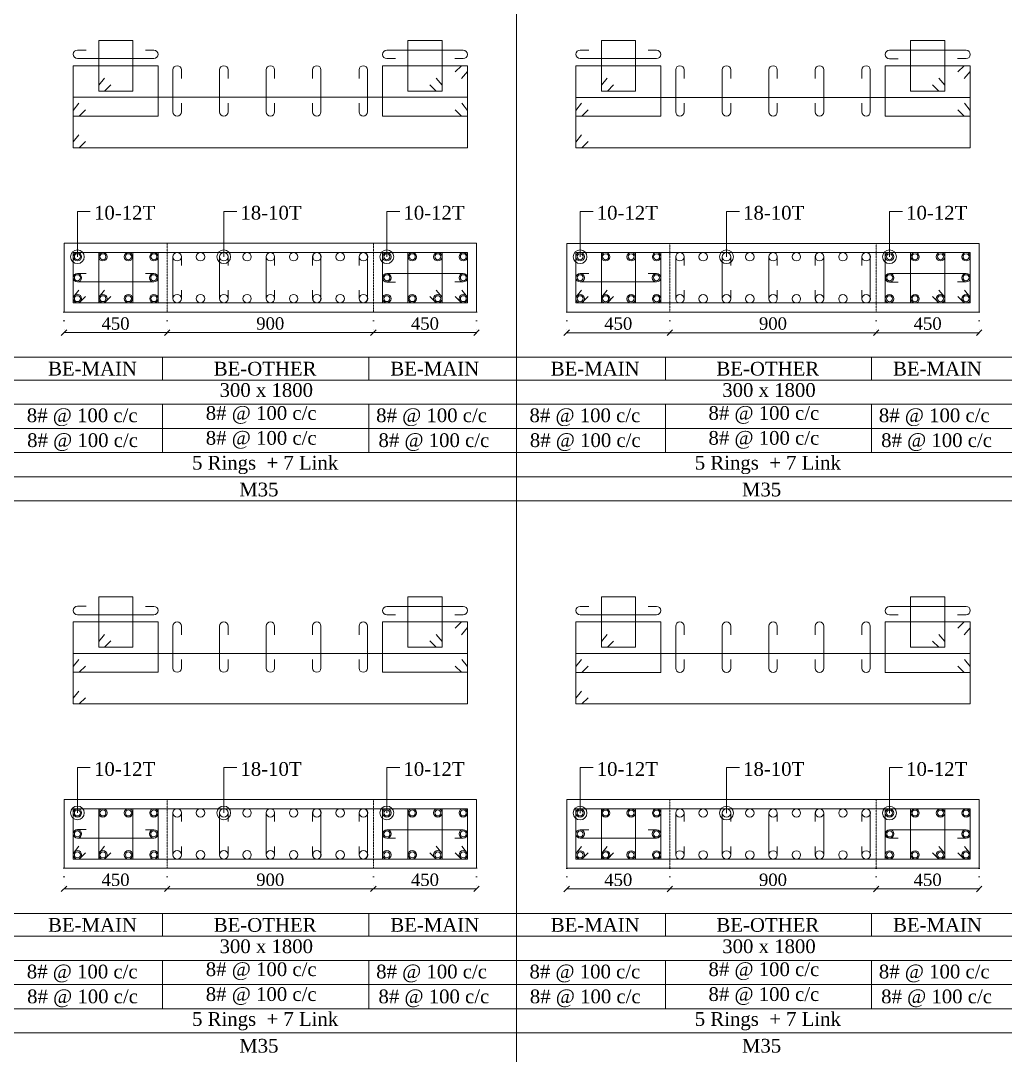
# Model space of a CAD drawing. Header units: millimetres. Extents: x 303 to 27724, y 300 to 68956.
# Drawn here: x 14593 to 18889, y 51968 to 56484 of the extents above; entities that cross this region are included whole.
import ezdxf

# ---------------------------------------------------------------- set-up
doc = ezdxf.new("R2010")
doc.units = ezdxf.units.MM
doc.linetypes.add('( Hidden )', pattern=[0.375, 0.25, -0.125])
doc.linetypes.add('DOT2', pattern=[0.125, 0, -0.125])
doc.layers.get('Defpoints').update_dxf_attribs({"lineweight": 0})
for name, color, linetype, lineweight in [('S-COL. STEEL DIA', 1, 'Continuous', 9), ('S-DIM FOOTING', 7, 'Continuous', 0), ('S-SECTION', 5, 'Continuous', 0), ('S-SECTION MARK', 7, 'Continuous', 0), ('S-SHEET', 7, 'Continuous', 0), ('S-STEEL', 1, 'Continuous', 9), ('S-STEEL-1', 1, 'Continuous', 0), ('S-STEEL-1 C.S.', 106, 'Continuous', 0), ('S-TEXT', 7, 'Continuous', 0)]:
    doc.layers.add(name, color=color, linetype=linetype, lineweight=lineweight)
doc.styles.add('AR', font='ARIALUNI.TTF', dxfattribs={"width": 0.8})
doc.styles.add('S-ROMANS', font='times.ttf')
doc.styles.add('TEXT', font='times.ttf')
doc.dimstyles.new('100', dxfattribs={"dimtxt": 180, "dimasz": 80, "dimexe": 0.18, "dimexo": 0.0625, "dimgap": 1, "dimtad": 1, "dimdec": 0, "dimzin": 0, "dimdsep": 46, "dimtxsty": 'AR', "dimblk": 'DOT', "dimcen": 0.09, "dimse1": 1, "dimse2": 1, "dimclrd": 50, "dimclrt": 256, "dimadec": 0, "dimazin": 0, "dimtfac": 1, "dimtdec": 0, "dimtix": 1, "dimtofl": 0, "dimtmove": 2, "dimatfit": 0, "dimfxl": 1, "dimtolj": 1, "dimtzin": 0, "dimlwd": -1, "dimarcsym": 0})
doc.dimstyles.new('SETU', dxfattribs={"dimtxt": 230, "dimasz": 0.2, "dimexe": 0.1, "dimexo": 0.1, "dimgap": 0.05, "dimtad": 1, "dimdec": 0, "dimzin": 0, "dimdsep": 46, "dimtxsty": 'TEXT', "dimblk": 'OBLIQUE', "dimcen": 0.09, "dimdle": 0.1, "dimclrd": 4, "dimclre": 256, "dimclrt": 256, "dimadec": 1, "dimazin": 0, "dimtfac": 1, "dimtdec": 0, "dimtix": 1, "dimtofl": 0, "dimtmove": 2, "dimatfit": 0, "dimfxl": 1, "dimtolj": 1, "dimtzin": 0, "dimlwd": -1, "dimlwe": -1, "dimarcsym": 1})

# ---------------------------------------------------------------- blocks, each defined once
blk = doc.blocks.new('*U6')
at = {"layer": 'S-COL. STEEL DIA', "lineweight": 5}
for radius in [18.5, 13, 13]:
    blk.add_circle((0, 0), radius, dxfattribs=at)
blk = doc.blocks.new('_Oblique')
at = {"color": 0, "linetype": 'ByBlock', "lineweight": -2}
blk.add_line((-0.5, -0.5), (0.5, 0.5), dxfattribs=at)
blk = doc.blocks.new('*D2151')
at = {"layer": 'Defpoints', "color": 0}
for p in [(14781.6, 52784), (15231.6, 52784), (15231.6, 52694.1)]:
    blk.add_point(p, dxfattribs=at)
at = {"layer": 'S-DIM FOOTING', "linetype": 'DOT2', "ltscale": 300}
for p, q in [((14781.6, 52783.8), (14781.6, 52694)), ((15231.6, 52783.8), (15231.6, 52694))]:
    blk.add_line(p, q, dxfattribs=at)
at = {"layer": 'S-DIM FOOTING', "ltscale": 300}
blk.add_line((14781.5, 52694.1), (15231.8, 52694.1), dxfattribs=at)
at = {"layer": 'S-DIM FOOTING', "linetype": 'ByBlock', "xscale": 24, "yscale": 24, "zscale": 24, "rotation": 180}
blk.add_blockref('_Oblique', (14781.6, 52694.1), dxfattribs=at)
at = {"layer": 'S-DIM FOOTING', "linetype": 'ByBlock', "xscale": 24, "yscale": 24, "zscale": 24}
blk.add_blockref('_Oblique', (15231.6, 52694.1), dxfattribs=at)
at = {"layer": 'S-DIM FOOTING', "insert": (15006.6, 52733.6), "char_height": 54, "attachment_point": 5, "style": 'TEXT'}
blk.add_mtext('\\A1;450', dxfattribs=at)
blk = doc.blocks.new('*D2152')
at = {"layer": 'Defpoints', "color": 0}
for p in [(15231.6, 52784), (16131.6, 52784), (16131.6, 52694.1)]:
    blk.add_point(p, dxfattribs=at)
at = {"layer": 'S-DIM FOOTING', "linetype": 'DOT2', "ltscale": 300}
for p, q in [((15231.6, 52783.8), (15231.6, 52694)), ((16131.6, 52783.8), (16131.6, 52694))]:
    blk.add_line(p, q, dxfattribs=at)
at = {"layer": 'S-DIM FOOTING', "ltscale": 300}
blk.add_line((15231.5, 52694.1), (16131.8, 52694.1), dxfattribs=at)
at = {"layer": 'S-DIM FOOTING', "linetype": 'ByBlock', "xscale": 24, "yscale": 24, "zscale": 24, "rotation": 180}
blk.add_blockref('_Oblique', (15231.6, 52694.1), dxfattribs=at)
at = {"layer": 'S-DIM FOOTING', "linetype": 'ByBlock', "xscale": 24, "yscale": 24, "zscale": 24}
blk.add_blockref('_Oblique', (16131.6, 52694.1), dxfattribs=at)
at = {"layer": 'S-DIM FOOTING', "insert": (15681.6, 52733.6), "char_height": 54, "attachment_point": 5, "style": 'TEXT'}
blk.add_mtext('\\A1;900', dxfattribs=at)
blk = doc.blocks.new('*D2153')
at = {"layer": 'Defpoints', "color": 0}
for p in [(16131.6, 52784), (16581.6, 52784), (16581.6, 52694.1)]:
    blk.add_point(p, dxfattribs=at)
at = {"layer": 'S-DIM FOOTING', "linetype": 'DOT2', "ltscale": 300}
for p, q in [((16131.6, 52783.8), (16131.6, 52694)), ((16581.6, 52783.8), (16581.6, 52694))]:
    blk.add_line(p, q, dxfattribs=at)
at = {"layer": 'S-DIM FOOTING', "ltscale": 300}
blk.add_line((16131.5, 52694.1), (16581.8, 52694.1), dxfattribs=at)
at = {"layer": 'S-DIM FOOTING', "linetype": 'ByBlock', "xscale": 24, "yscale": 24, "zscale": 24, "rotation": 180}
blk.add_blockref('_Oblique', (16131.6, 52694.1), dxfattribs=at)
at = {"layer": 'S-DIM FOOTING', "linetype": 'ByBlock', "xscale": 24, "yscale": 24, "zscale": 24}
blk.add_blockref('_Oblique', (16581.6, 52694.1), dxfattribs=at)
at = {"layer": 'S-DIM FOOTING', "insert": (16356.6, 52733.6), "char_height": 54, "attachment_point": 5, "style": 'TEXT'}
blk.add_mtext('\\A1;450', dxfattribs=at)
blk = doc.blocks.new('*U74')
at = {"layer": 'S-COL. STEEL DIA', "lineweight": 5}
blk.add_circle((0, 0), 18.5, dxfattribs=at)
blk = doc.blocks.new('_Dot')
at = {"linetype": 'ByBlock', "lineweight": -2}
blk.add_line((-0.5, 0), (-1, 0), dxfattribs=at)
at = {"linetype": 'ByBlock', "const_width": 0.5}
blk.add_lwpolyline([(-0.25, 0, 1), (0.25, 0, 1)], format="xyb", close=True, dxfattribs=at)
blk = doc.blocks.new('*D2154')
at = {"layer": 'Defpoints', "color": 0}
for p in [(14781.6, 55212), (15231.6, 55212), (15231.6, 55122.1)]:
    blk.add_point(p, dxfattribs=at)
at = {"layer": 'S-DIM FOOTING', "linetype": 'DOT2', "ltscale": 300}
for p, q in [((14781.6, 55211.9), (14781.6, 55122)), ((15231.6, 55211.9), (15231.6, 55122))]:
    blk.add_line(p, q, dxfattribs=at)
at = {"layer": 'S-DIM FOOTING', "ltscale": 300}
blk.add_line((14781.5, 55122.1), (15231.8, 55122.1), dxfattribs=at)
at = {"layer": 'S-DIM FOOTING', "linetype": 'ByBlock', "xscale": 24, "yscale": 24, "zscale": 24, "rotation": 180}
blk.add_blockref('_Oblique', (14781.6, 55122.1), dxfattribs=at)
at = {"layer": 'S-DIM FOOTING', "linetype": 'ByBlock', "xscale": 24, "yscale": 24, "zscale": 24}
blk.add_blockref('_Oblique', (15231.6, 55122.1), dxfattribs=at)
at = {"layer": 'S-DIM FOOTING', "insert": (15006.6, 55161.6), "char_height": 54, "attachment_point": 5, "style": 'TEXT'}
blk.add_mtext('\\A1;450', dxfattribs=at)
blk = doc.blocks.new('*D2155')
at = {"layer": 'Defpoints', "color": 0}
for p in [(15231.6, 55212), (16131.6, 55212), (16131.6, 55122.1)]:
    blk.add_point(p, dxfattribs=at)
at = {"layer": 'S-DIM FOOTING', "linetype": 'DOT2', "ltscale": 300}
for p, q in [((15231.6, 55211.9), (15231.6, 55122)), ((16131.6, 55211.9), (16131.6, 55122))]:
    blk.add_line(p, q, dxfattribs=at)
at = {"layer": 'S-DIM FOOTING', "ltscale": 300}
blk.add_line((15231.5, 55122.1), (16131.8, 55122.1), dxfattribs=at)
at = {"layer": 'S-DIM FOOTING', "linetype": 'ByBlock', "xscale": 24, "yscale": 24, "zscale": 24, "rotation": 180}
blk.add_blockref('_Oblique', (15231.6, 55122.1), dxfattribs=at)
at = {"layer": 'S-DIM FOOTING', "linetype": 'ByBlock', "xscale": 24, "yscale": 24, "zscale": 24}
blk.add_blockref('_Oblique', (16131.6, 55122.1), dxfattribs=at)
at = {"layer": 'S-DIM FOOTING', "insert": (15681.6, 55161.7), "char_height": 54, "attachment_point": 5, "style": 'TEXT'}
blk.add_mtext('\\A1;900', dxfattribs=at)
blk = doc.blocks.new('*D2156')
at = {"layer": 'Defpoints', "color": 0}
for p in [(16131.6, 55212), (16581.6, 55212), (16581.6, 55122.1)]:
    blk.add_point(p, dxfattribs=at)
at = {"layer": 'S-DIM FOOTING', "linetype": 'DOT2', "ltscale": 300}
for p, q in [((16131.6, 55211.9), (16131.6, 55122)), ((16581.6, 55211.9), (16581.6, 55122))]:
    blk.add_line(p, q, dxfattribs=at)
at = {"layer": 'S-DIM FOOTING', "ltscale": 300}
blk.add_line((16131.5, 55122.1), (16581.8, 55122.1), dxfattribs=at)
at = {"layer": 'S-DIM FOOTING', "linetype": 'ByBlock', "xscale": 24, "yscale": 24, "zscale": 24, "rotation": 180}
blk.add_blockref('_Oblique', (16131.6, 55122.1), dxfattribs=at)
at = {"layer": 'S-DIM FOOTING', "linetype": 'ByBlock', "xscale": 24, "yscale": 24, "zscale": 24}
blk.add_blockref('_Oblique', (16581.6, 55122.1), dxfattribs=at)
at = {"layer": 'S-DIM FOOTING', "insert": (16356.6, 55161.6), "char_height": 54, "attachment_point": 5, "style": 'TEXT'}
blk.add_mtext('\\A1;450', dxfattribs=at)
blk = doc.blocks.new('*D2202')
at = {"layer": 'Defpoints', "color": 0}
for p in [(16975.2, 52783.8), (17425.2, 52783.8), (17425.2, 52693.9)]:
    blk.add_point(p, dxfattribs=at)
at = {"layer": 'S-DIM FOOTING', "linetype": 'DOT2', "ltscale": 300}
for p, q in [((16975.2, 52783.7), (16975.2, 52693.8)), ((17425.2, 52783.7), (17425.2, 52693.8))]:
    blk.add_line(p, q, dxfattribs=at)
at = {"layer": 'S-DIM FOOTING', "ltscale": 300}
blk.add_line((16975.1, 52693.9), (17425.3, 52693.9), dxfattribs=at)
at = {"layer": 'S-DIM FOOTING', "linetype": 'ByBlock', "xscale": 24, "yscale": 24, "zscale": 24, "rotation": 180}
blk.add_blockref('_Oblique', (16975.2, 52693.9), dxfattribs=at)
at = {"layer": 'S-DIM FOOTING', "linetype": 'ByBlock', "xscale": 24, "yscale": 24, "zscale": 24}
blk.add_blockref('_Oblique', (17425.2, 52693.9), dxfattribs=at)
at = {"layer": 'S-DIM FOOTING', "insert": (17200.2, 52733.4), "char_height": 54, "attachment_point": 5, "style": 'TEXT'}
blk.add_mtext('\\A1;450', dxfattribs=at)
blk = doc.blocks.new('*D2203')
at = {"layer": 'Defpoints', "color": 0}
for p in [(17425.2, 52783.8), (18325.2, 52783.8), (18325.2, 52693.9)]:
    blk.add_point(p, dxfattribs=at)
at = {"layer": 'S-DIM FOOTING', "linetype": 'DOT2', "ltscale": 300}
for p, q in [((17425.2, 52783.7), (17425.2, 52693.8)), ((18325.2, 52783.7), (18325.2, 52693.8))]:
    blk.add_line(p, q, dxfattribs=at)
at = {"layer": 'S-DIM FOOTING', "ltscale": 300}
blk.add_line((17425.1, 52693.9), (18325.3, 52693.9), dxfattribs=at)
at = {"layer": 'S-DIM FOOTING', "linetype": 'ByBlock', "xscale": 24, "yscale": 24, "zscale": 24, "rotation": 180}
blk.add_blockref('_Oblique', (17425.2, 52693.9), dxfattribs=at)
at = {"layer": 'S-DIM FOOTING', "linetype": 'ByBlock', "xscale": 24, "yscale": 24, "zscale": 24}
blk.add_blockref('_Oblique', (18325.2, 52693.9), dxfattribs=at)
at = {"layer": 'S-DIM FOOTING', "insert": (17875.2, 52733.5), "char_height": 54, "attachment_point": 5, "style": 'TEXT'}
blk.add_mtext('\\A1;900', dxfattribs=at)
blk = doc.blocks.new('*D2204')
at = {"layer": 'Defpoints', "color": 0}
for p in [(18325.2, 52783.8), (18775.2, 52783.8), (18775.2, 52693.9)]:
    blk.add_point(p, dxfattribs=at)
at = {"layer": 'S-DIM FOOTING', "linetype": 'DOT2', "ltscale": 300}
for p, q in [((18325.2, 52783.7), (18325.2, 52693.8)), ((18775.2, 52783.7), (18775.2, 52693.8))]:
    blk.add_line(p, q, dxfattribs=at)
at = {"layer": 'S-DIM FOOTING', "ltscale": 300}
blk.add_line((18325.1, 52693.9), (18775.3, 52693.9), dxfattribs=at)
at = {"layer": 'S-DIM FOOTING', "linetype": 'ByBlock', "xscale": 24, "yscale": 24, "zscale": 24, "rotation": 180}
blk.add_blockref('_Oblique', (18325.2, 52693.9), dxfattribs=at)
at = {"layer": 'S-DIM FOOTING', "linetype": 'ByBlock', "xscale": 24, "yscale": 24, "zscale": 24}
blk.add_blockref('_Oblique', (18775.2, 52693.9), dxfattribs=at)
at = {"layer": 'S-DIM FOOTING', "insert": (18550.2, 52733.4), "char_height": 54, "attachment_point": 5, "style": 'TEXT'}
blk.add_mtext('\\A1;450', dxfattribs=at)
blk = doc.blocks.new('*D2205')
at = {"layer": 'Defpoints', "color": 0}
for p in [(16975.2, 55211.8), (17425.2, 55211.8), (17425.2, 55122)]:
    blk.add_point(p, dxfattribs=at)
at = {"layer": 'S-DIM FOOTING', "linetype": 'DOT2', "ltscale": 300}
for p, q in [((16975.2, 55211.7), (16975.2, 55121.9)), ((17425.2, 55211.7), (17425.2, 55121.9))]:
    blk.add_line(p, q, dxfattribs=at)
at = {"layer": 'S-DIM FOOTING', "ltscale": 300}
blk.add_line((16975.1, 55122), (17425.3, 55122), dxfattribs=at)
at = {"layer": 'S-DIM FOOTING', "linetype": 'ByBlock', "xscale": 24, "yscale": 24, "zscale": 24, "rotation": 180}
blk.add_blockref('_Oblique', (16975.2, 55122), dxfattribs=at)
at = {"layer": 'S-DIM FOOTING', "linetype": 'ByBlock', "xscale": 24, "yscale": 24, "zscale": 24}
blk.add_blockref('_Oblique', (17425.2, 55122), dxfattribs=at)
at = {"layer": 'S-DIM FOOTING', "insert": (17200.2, 55161.4), "char_height": 54, "attachment_point": 5, "style": 'TEXT'}
blk.add_mtext('\\A1;450', dxfattribs=at)
blk = doc.blocks.new('*D2206')
at = {"layer": 'Defpoints', "color": 0}
for p in [(17425.2, 55211.8), (18325.2, 55211.8), (18325.2, 55122)]:
    blk.add_point(p, dxfattribs=at)
at = {"layer": 'S-DIM FOOTING', "linetype": 'DOT2', "ltscale": 300}
for p, q in [((17425.2, 55211.7), (17425.2, 55121.9)), ((18325.2, 55211.7), (18325.2, 55121.9))]:
    blk.add_line(p, q, dxfattribs=at)
at = {"layer": 'S-DIM FOOTING', "ltscale": 300}
blk.add_line((17425.1, 55122), (18325.3, 55122), dxfattribs=at)
at = {"layer": 'S-DIM FOOTING', "linetype": 'ByBlock', "xscale": 24, "yscale": 24, "zscale": 24, "rotation": 180}
blk.add_blockref('_Oblique', (17425.2, 55122), dxfattribs=at)
at = {"layer": 'S-DIM FOOTING', "linetype": 'ByBlock', "xscale": 24, "yscale": 24, "zscale": 24}
blk.add_blockref('_Oblique', (18325.2, 55122), dxfattribs=at)
at = {"layer": 'S-DIM FOOTING', "insert": (17875.2, 55161.5), "char_height": 54, "attachment_point": 5, "style": 'TEXT'}
blk.add_mtext('\\A1;900', dxfattribs=at)
blk = doc.blocks.new('*D2207')
at = {"layer": 'Defpoints', "color": 0}
for p in [(18325.2, 55211.8), (18775.2, 55211.8), (18775.2, 55122)]:
    blk.add_point(p, dxfattribs=at)
at = {"layer": 'S-DIM FOOTING', "linetype": 'DOT2', "ltscale": 300}
for p, q in [((18325.2, 55211.7), (18325.2, 55121.9)), ((18775.2, 55211.7), (18775.2, 55121.9))]:
    blk.add_line(p, q, dxfattribs=at)
at = {"layer": 'S-DIM FOOTING', "ltscale": 300}
blk.add_line((18325.1, 55122), (18775.3, 55122), dxfattribs=at)
at = {"layer": 'S-DIM FOOTING', "linetype": 'ByBlock', "xscale": 24, "yscale": 24, "zscale": 24, "rotation": 180}
blk.add_blockref('_Oblique', (18325.2, 55122), dxfattribs=at)
at = {"layer": 'S-DIM FOOTING', "linetype": 'ByBlock', "xscale": 24, "yscale": 24, "zscale": 24}
blk.add_blockref('_Oblique', (18775.2, 55122), dxfattribs=at)
at = {"layer": 'S-DIM FOOTING', "insert": (18550.2, 55161.4), "char_height": 54, "attachment_point": 5, "style": 'TEXT'}
blk.add_mtext('\\A1;450', dxfattribs=at)

msp = doc.modelspace()

# ---------------------------------------------------------------- linework, layer by layer
at = {"layer": 'S-SECTION'}
for points, elevation in [([(16581.6, 55212), (16581.6, 55512), (14781.6, 55512), (14781.6, 55212)], 7.8), ([(18775.2, 55211.8), (18775.2, 55511.8), (16975.2, 55511.8), (16975.2, 55211.8)], -6.6), ([(16581.6, 52784), (16581.6, 53084), (14781.6, 53084), (14781.6, 52784)], 7.8), ([(18775.2, 52783.8), (18775.2, 53083.8), (16975.2, 53083.8), (16975.2, 52783.8)], -4.7)]:
    msp.add_lwpolyline(points, close=True, dxfattribs=dict(at, elevation=elevation))
at = {"layer": 'S-SHEET'}
for p, q in [((16756.3, 68956, 1.3), (16756.3, 299.8, 1.9)), ((303, 55014.8, 7.1), (27724.1, 55014.8, 7.1)), ((15212.1, 55014.6, -8.6), (15212.1, 54915.1, -8.6)), ((16112.1, 55014.6, -8.6), (16112.1, 54915.1, -8.6)), ((17405.7, 55014.6, -7.3), (17405.7, 54915.1, -7.3)), ((18305.7, 55014.6, -7.3), (18305.7, 54915.1, -7.3)), ((303, 54915.2, -0.9), (27724.1, 54915.2, -0.9)), ((303, 54810, -0.9), (27724.1, 54810, -0.9)), ((303, 54810, -0.9), (27724.1, 54810, -0.9)), ((15212.1, 54809.8, -8.6), (15212.1, 54598.5, -8.6)), ((16112.1, 54809.8, -8.6), (16112.1, 54598.5, -8.6)), ((17405.7, 54809.8, -7.3), (17405.7, 54598.5, -7.3)), ((18305.7, 54809.8, -7.3), (18305.7, 54598.5, -7.3)), ((303, 54704.2, -0.9), (27724.1, 54704.2, -0.9)), ((303, 54598.7, -0.9), (27724.1, 54598.7, -0.9)), ((303, 54493.2, -0.9), (27724.1, 54493.2, -0.9)), ((303, 52586.7, 7.1), (27724.1, 52586.7, 7.1)), ((15212.1, 52586.6, -6.7), (15212.1, 52487, -6.7)), ((16112.1, 52586.6, -6.7), (16112.1, 52487, -6.7)), ((17405.7, 52586.6, -5.4), (17405.7, 52487, -5.4)), ((18305.7, 52586.6, -5.4), (18305.7, 52487, -5.4)), ((303, 52487.2, -0.9), (27724.1, 52487.2, -0.9)), ((303, 52382, -0.9), (27724.1, 52382, -0.9)), ((303, 52382, -0.9), (27724.1, 52382, -0.9)), ((15212.1, 52381.8, -6.7), (15212.1, 52170.5, -6.7)), ((16112.1, 52381.8, -6.7), (16112.1, 52170.5, -6.7)), ((17405.7, 52381.8, -5.4), (17405.7, 52170.5, -5.4)), ((18305.7, 52381.8, -5.4), (18305.7, 52170.5, -5.4)), ((303, 52276.2, -0.9), (27724.1, 52276.2, -0.9)), ((303, 52170.7, -0.9), (27724.1, 52170.7, -0.9)), ((303, 52065.1, -0.9), (27724.1, 52065.1, -0.9))]:
    msp.add_line(p, q, dxfattribs=at)
at = {"layer": 'S-SHEET', "color": 0}
msp.add_line((303, 54387.7, -0.9), (27724.1, 54387.7, -0.9), dxfattribs=at)
at = {"layer": 'S-STEEL', "color": 3}
for points, elevation in [([(14877.8, 56355.7), (14840.1, 56355.7, 1), (14840.1, 56318.8), (15174, 56318.5, 1), (15174, 56355.4), (15136.8, 56355.4)], 7.5), ([(16227.8, 56318.1), (16190.1, 56318.1, -1), (16190.1, 56355), (16524, 56355.3, -1), (16524, 56318.4), (16486.8, 56318.4)], 7.5), ([(17071.4, 56355.5), (17033.7, 56355.5, 1), (17033.7, 56318.6), (17367.6, 56318.3, 1), (17367.6, 56355.2), (17330.3, 56355.2)], -7), ([(18421.4, 56318), (18383.7, 56318, -1), (18383.7, 56354.9), (18717.6, 56355.2, -1), (18717.6, 56318.3), (18680.3, 56318.3)], -7), ([(15294, 56123.6), (15294, 56085.9, -1), (15257.1, 56085.9), (15257.1, 56269, -1), (15294, 56269), (15294, 56231.7)], 7.8), ([(15497.3, 56123.6), (15497.3, 56085.9, -1), (15460.4, 56085.9), (15460.4, 56269, -1), (15497.3, 56269), (15497.3, 56231.7)], 7.8), ([(15700.5, 56123.6), (15700.5, 56085.9, -1), (15663.6, 56085.9), (15663.6, 56269, -1), (15700.5, 56269), (15700.5, 56231.7)], 7.8), ([(15866, 56123.6), (15866, 56085.9, 1), (15902.9, 56085.9), (15902.9, 56269, 1), (15866, 56269), (15866, 56231.7)], 7.8), ([(16069.2, 56123.6), (16069.2, 56085.9, 1), (16106.1, 56085.9), (16106.1, 56269, 1), (16069.2, 56269), (16069.2, 56231.7)], 7.8), ([(17487.6, 56123.4), (17487.6, 56085.7, -1), (17450.7, 56085.7), (17450.7, 56268.8, -1), (17487.6, 56268.8), (17487.6, 56231.6)], -6.6), ([(17690.8, 56123.4), (17690.8, 56085.7, -1), (17653.9, 56085.7), (17653.9, 56268.8, -1), (17690.8, 56268.8), (17690.8, 56231.6)], -6.6), ([(17894.1, 56123.4), (17894.1, 56085.7, -1), (17857.2, 56085.7), (17857.2, 56268.8, -1), (17894.1, 56268.8), (17894.1, 56231.6)], -6.6), ([(18059.6, 56123.4), (18059.6, 56085.7, 1), (18096.5, 56085.7), (18096.5, 56268.8, 1), (18059.6, 56268.8), (18059.6, 56231.6)], -6.6), ([(18262.8, 56123.4), (18262.8, 56085.7, 1), (18299.7, 56085.7), (18299.7, 56268.8, 1), (18262.8, 56268.8), (18262.8, 56231.6)], -6.6), ([(15294, 55415.8), (15294, 55453.6, 1), (15257.1, 55453.6), (15257.1, 55270.5, 1), (15294, 55270.5), (15294, 55307.7)], 7.8), ([(15497.3, 55415.8), (15497.3, 55453.6, 1), (15460.4, 55453.6), (15460.4, 55270.5, 1), (15497.3, 55270.5), (15497.3, 55307.7)], 7.8), ([(15700.5, 55415.8), (15700.5, 55453.6, 1), (15663.6, 55453.6), (15663.6, 55270.5, 1), (15700.5, 55270.5), (15700.5, 55307.7)], 7.8), ([(15866, 55415.8), (15866, 55453.6, -1), (15902.9, 55453.6), (15902.9, 55270.5, -1), (15866, 55270.5), (15866, 55307.7)], 7.8), ([(16069.2, 55415.8), (16069.2, 55453.6, -1), (16106.1, 55453.6), (16106.1, 55270.5, -1), (16069.2, 55270.5), (16069.2, 55307.7)], 7.8), ([(17487.6, 55415.7), (17487.6, 55453.4, 1), (17450.7, 55453.4), (17450.7, 55270.3, 1), (17487.6, 55270.3), (17487.6, 55307.5)], -6.6), ([(17690.8, 55415.7), (17690.8, 55453.4, 1), (17653.9, 55453.4), (17653.9, 55270.3, 1), (17690.8, 55270.3), (17690.8, 55307.5)], -6.6), ([(17894.1, 55415.7), (17894.1, 55453.4, 1), (17857.2, 55453.4), (17857.2, 55270.3, 1), (17894.1, 55270.3), (17894.1, 55307.5)], -6.6), ([(18059.6, 55415.7), (18059.6, 55453.4, -1), (18096.5, 55453.4), (18096.5, 55270.3, -1), (18059.6, 55270.3), (18059.6, 55307.5)], -6.6), ([(18262.8, 55415.7), (18262.8, 55453.4, -1), (18299.7, 55453.4), (18299.7, 55270.3, -1), (18262.8, 55270.3), (18262.8, 55307.5)], -6.6), ([(14877.8, 55380.7), (14840.1, 55380.7, 1), (14840.1, 55343.8), (15174, 55343.5, 1), (15174, 55380.4), (15136.8, 55380.4)], 7.5), ([(16227.8, 55343.1), (16190.1, 55343.1, -1), (16190.1, 55380), (16524, 55380.3, -1), (16524, 55343.4), (16486.8, 55343.4)], 7.5), ([(17071.4, 55380.5), (17033.7, 55380.5, 1), (17033.7, 55343.6), (17367.6, 55343.3, 1), (17367.6, 55380.2), (17330.3, 55380.2)], -7), ([(18421.4, 55343), (18383.7, 55343, -1), (18383.7, 55379.9), (18717.6, 55380.2, -1), (18717.6, 55343.3), (18680.3, 55343.3)], -7), ([(14877.8, 53927.6), (14840.1, 53927.6, 1), (14840.1, 53890.7), (15174, 53890.4, 1), (15174, 53927.3), (15136.8, 53927.3)], 7.5), ([(16227.8, 53890.1), (16190.1, 53890.1, -1), (16190.1, 53927), (16524, 53927.3, -1), (16524, 53890.4), (16486.8, 53890.4)], 7.5), ([(17071.4, 53927.4), (17033.7, 53927.4, 1), (17033.7, 53890.5), (17367.6, 53890.2, 1), (17367.6, 53927.1), (17330.3, 53927.1)], -5.1), ([(18421.4, 53889.9), (18383.7, 53889.9, -1), (18383.7, 53926.8), (18717.6, 53927.1, -1), (18717.6, 53890.2), (18680.3, 53890.2)], -5.1), ([(15294, 53695.5), (15294, 53657.8, -1), (15257.1, 53657.8), (15257.1, 53840.9, -1), (15294, 53840.9), (15294, 53803.7)], 7.8), ([(15497.3, 53695.5), (15497.3, 53657.8, -1), (15460.4, 53657.8), (15460.4, 53840.9, -1), (15497.3, 53840.9), (15497.3, 53803.7)], 7.8), ([(15700.5, 53695.5), (15700.5, 53657.8, -1), (15663.6, 53657.8), (15663.6, 53840.9, -1), (15700.5, 53840.9), (15700.5, 53803.7)], 7.8), ([(15866, 53695.5), (15866, 53657.8, 1), (15902.9, 53657.8), (15902.9, 53840.9, 1), (15866, 53840.9), (15866, 53803.7)], 7.8), ([(16069.2, 53695.5), (16069.2, 53657.8, 1), (16106.1, 53657.8), (16106.1, 53840.9, 1), (16069.2, 53840.9), (16069.2, 53803.7)], 7.8), ([(17487.6, 53695.4), (17487.6, 53657.7, -1), (17450.7, 53657.7), (17450.7, 53840.8, -1), (17487.6, 53840.8), (17487.6, 53803.5)], -4.7), ([(17690.8, 53695.4), (17690.8, 53657.7, -1), (17653.9, 53657.7), (17653.9, 53840.8, -1), (17690.8, 53840.8), (17690.8, 53803.5)], -4.7), ([(17894.1, 53695.4), (17894.1, 53657.7, -1), (17857.2, 53657.7), (17857.2, 53840.8, -1), (17894.1, 53840.8), (17894.1, 53803.5)], -4.7), ([(18059.6, 53695.4), (18059.6, 53657.7, 1), (18096.5, 53657.7), (18096.5, 53840.8, 1), (18059.6, 53840.8), (18059.6, 53803.5)], -4.7), ([(18262.8, 53695.4), (18262.8, 53657.7, 1), (18299.7, 53657.7), (18299.7, 53840.8, 1), (18262.8, 53840.8), (18262.8, 53803.5)], -4.7), ([(15294, 52987.8), (15294, 53025.5, 1), (15257.1, 53025.5), (15257.1, 52842.4, 1), (15294, 52842.4), (15294, 52879.6)], 7.8), ([(15497.3, 52987.8), (15497.3, 53025.5, 1), (15460.4, 53025.5), (15460.4, 52842.4, 1), (15497.3, 52842.4), (15497.3, 52879.6)], 7.8), ([(15700.5, 52987.8), (15700.5, 53025.5, 1), (15663.6, 53025.5), (15663.6, 52842.4, 1), (15700.5, 52842.4), (15700.5, 52879.6)], 7.8), ([(15866, 52987.8), (15866, 53025.5, -1), (15902.9, 53025.5), (15902.9, 52842.4, -1), (15866, 52842.4), (15866, 52879.6)], 7.8), ([(16069.2, 52987.8), (16069.2, 53025.5, -1), (16106.1, 53025.5), (16106.1, 52842.4, -1), (16069.2, 52842.4), (16069.2, 52879.6)], 7.8), ([(17487.6, 52987.6), (17487.6, 53025.3, 1), (17450.7, 53025.3), (17450.7, 52842.2, 1), (17487.6, 52842.2), (17487.6, 52879.5)], -4.7), ([(17690.8, 52987.6), (17690.8, 53025.3, 1), (17653.9, 53025.3), (17653.9, 52842.2, 1), (17690.8, 52842.2), (17690.8, 52879.5)], -4.7), ([(17894.1, 52987.6), (17894.1, 53025.3, 1), (17857.2, 53025.3), (17857.2, 52842.2, 1), (17894.1, 52842.2), (17894.1, 52879.5)], -4.7), ([(18059.6, 52987.6), (18059.6, 53025.3, -1), (18096.5, 53025.3), (18096.5, 52842.2, -1), (18059.6, 52842.2), (18059.6, 52879.5)], -4.7), ([(18262.8, 52987.6), (18262.8, 53025.3, -1), (18299.7, 53025.3), (18299.7, 52842.2, -1), (18262.8, 52842.2), (18262.8, 52879.5)], -4.7), ([(14877.8, 52952.6), (14840.1, 52952.6, 1), (14840.1, 52915.7), (15174, 52915.4, 1), (15174, 52952.3), (15136.8, 52952.3)], 7.5), ([(16227.8, 52915.1), (16190.1, 52915.1, -1), (16190.1, 52952), (16524, 52952.3, -1), (16524, 52915.4), (16486.8, 52915.4)], 7.5), ([(17071.4, 52952.4), (17033.7, 52952.4, 1), (17033.7, 52915.5), (17367.6, 52915.2, 1), (17367.6, 52952.1), (17330.3, 52952.1)], -5.1), ([(18421.4, 52914.9), (18383.7, 52914.9, -1), (18383.7, 52951.8), (18717.6, 52952.1, -1), (18717.6, 52915.2), (18680.3, 52915.2)], -5.1)]:
    msp.add_lwpolyline(points, format="xyb", dxfattribs=dict(at, elevation=elevation))
at = {"layer": 'S-STEEL', "color": 1}
for points, elevation in [([(16488.1, 56260.2), (16515.6, 56287.5), (16541.7, 56287.5), (16541.7, 56067.5), (16170.9, 56067.5), (16170.9, 56287.5), (16541.7, 56287.5), (16541.7, 56262.5), (16516.5, 56231.6)], 7.8), ([(18681.7, 56260), (18709.2, 56287.3), (18735.2, 56287.3), (18735.2, 56067.3), (18364.4, 56067.3), (18364.4, 56287.3), (18735.2, 56287.3), (18735.2, 56262.3), (18710, 56231.4)], -6.6), ([(14875.2, 55956.7), (14847.7, 55929.4), (14821.6, 55929.4), (14821.6, 56149.4), (16542.4, 56149.4), (16542.4, 55929.4), (14821.6, 55929.4), (14821.6, 55954.4), (14846.8, 55985.3)], 7.8), ([(17068.8, 55956.6), (17041.2, 55929.2), (17015.2, 55929.2), (17015.2, 56149.2), (18736, 56149.2), (18736, 55929.2), (17015.2, 55929.2), (17015.2, 55954.3), (17040.4, 55985.1)], -6.6), ([(14875.2, 55279.3), (14847.7, 55252), (14821.6, 55252), (14821.6, 55472), (16542.4, 55472), (16542.4, 55252), (14821.6, 55252), (14821.6, 55277), (14846.8, 55307.9)], 7.8), ([(17068.8, 55279.2), (17041.2, 55251.8), (17015.2, 55251.8), (17015.2, 55471.8), (18736, 55471.8), (18736, 55251.8), (17015.2, 55251.8), (17015.2, 55276.9), (17040.4, 55307.7)], -6.6), ([(16488.1, 53832.1), (16515.6, 53859.4), (16541.7, 53859.4), (16541.7, 53639.4), (16170.9, 53639.4), (16170.9, 53859.4), (16541.7, 53859.4), (16541.7, 53834.4), (16516.5, 53803.6)], 7.8), ([(18681.7, 53832), (18709.2, 53859.3), (18735.2, 53859.3), (18735.2, 53639.3), (18364.4, 53639.3), (18364.4, 53859.3), (18735.2, 53859.3), (18735.2, 53834.3), (18710, 53803.4)], -4.7), ([(14875.2, 53528.7), (14847.7, 53501.4), (14821.6, 53501.4), (14821.6, 53721.4), (16542.4, 53721.4), (16542.4, 53501.4), (14821.6, 53501.4), (14821.6, 53526.4), (14846.8, 53557.3)], 7.8), ([(17068.8, 53528.5), (17041.2, 53501.2), (17015.2, 53501.2), (17015.2, 53721.2), (18736, 53721.2), (18736, 53501.2), (17015.2, 53501.2), (17015.2, 53526.2), (17040.4, 53557.1)], -4.7), ([(14875.2, 52851.3), (14847.7, 52824), (14821.6, 52824), (14821.6, 53044), (16542.4, 53044), (16542.4, 52824), (14821.6, 52824), (14821.6, 52849), (14846.8, 52879.9)], 7.8), ([(17068.8, 52851.1), (17041.2, 52823.8), (17015.2, 52823.8), (17015.2, 53043.8), (18736, 53043.8), (18736, 52823.8), (17015.2, 52823.8), (17015.2, 52848.8), (17040.4, 52879.7)], -4.7)]:
    msp.add_lwpolyline(points, dxfattribs=dict(at, elevation=elevation))
at = {"layer": 'S-STEEL-1', "color": 41}
for points, elevation in [([(14986.5, 56204.2), (14959, 56176.9), (14932.9, 56176.9), (14932.9, 56396.9), (15082.3, 56396.9), (15082.3, 56176.9), (14932.9, 56176.9), (14932.9, 56201.9), (14958.1, 56232.8)], 7.8), ([(16377.6, 56204.2), (16405.1, 56176.9), (16431.2, 56176.9), (16431.1, 56396.9), (16281.7, 56396.9), (16281.7, 56176.9), (16431.2, 56176.9), (16431.2, 56201.9), (16406, 56232.8)], 7.8), ([(17180, 56204), (17152.5, 56176.7), (17126.5, 56176.7), (17126.5, 56396.7), (17275.9, 56396.7), (17275.9, 56176.7), (17126.5, 56176.7), (17126.5, 56201.7), (17151.7, 56232.6)], -6.6), ([(18571.2, 56204), (18598.7, 56176.7), (18624.7, 56176.7), (18624.7, 56396.7), (18475.3, 56396.7), (18475.3, 56176.7), (18624.7, 56176.7), (18624.7, 56201.7), (18599.5, 56232.6)], -6.6), ([(14986.5, 55279.3), (14959, 55252), (14932.9, 55252), (14932.9, 55472), (15082.3, 55472), (15082.3, 55252), (14932.9, 55252), (14932.9, 55277), (14958.1, 55307.9)], 7.8), ([(16377.6, 55279.3), (16405.1, 55252), (16431.2, 55252), (16431.1, 55472), (16281.7, 55472), (16281.7, 55252), (16431.2, 55252), (16431.2, 55277), (16406, 55307.9)], 7.8), ([(17180, 55279.2), (17152.5, 55251.8), (17126.5, 55251.8), (17126.5, 55471.8), (17275.9, 55471.8), (17275.9, 55251.8), (17126.5, 55251.8), (17126.5, 55276.9), (17151.7, 55307.7)], -6.6), ([(18571.2, 55279.2), (18598.7, 55251.8), (18624.7, 55251.8), (18624.7, 55471.8), (18475.3, 55471.8), (18475.3, 55251.8), (18624.7, 55251.8), (18624.7, 55276.9), (18599.5, 55307.7)], -6.6), ([(14986.5, 53776.2), (14959, 53748.8), (14932.9, 53748.8), (14932.9, 53968.8), (15082.3, 53968.8), (15082.3, 53748.8), (14932.9, 53748.8), (14932.9, 53773.9), (14958.1, 53804.7)], 7.8), ([(16377.6, 53776.2), (16405.1, 53748.8), (16431.2, 53748.8), (16431.1, 53968.8), (16281.7, 53968.8), (16281.7, 53748.8), (16431.2, 53748.8), (16431.2, 53773.9), (16406, 53804.7)], 7.8), ([(17180, 53776), (17152.5, 53748.7), (17126.5, 53748.7), (17126.5, 53968.7), (17275.9, 53968.7), (17275.9, 53748.7), (17126.5, 53748.7), (17126.5, 53773.7), (17151.7, 53804.6)], -4.7), ([(18571.2, 53776), (18598.7, 53748.7), (18624.7, 53748.7), (18624.7, 53968.7), (18475.3, 53968.7), (18475.3, 53748.7), (18624.7, 53748.7), (18624.7, 53773.7), (18599.5, 53804.6)], -4.7), ([(14986.5, 52851.3), (14959, 52824), (14932.9, 52824), (14932.9, 53044), (15082.3, 53044), (15082.3, 52824), (14932.9, 52824), (14932.9, 52849), (14958.1, 52879.9)], 7.8), ([(16377.6, 52851.3), (16405.1, 52824), (16431.2, 52824), (16431.1, 53044), (16281.7, 53044), (16281.7, 52824), (16431.2, 52824), (16431.2, 52849), (16406, 52879.9)], 7.8), ([(17180, 52851.1), (17152.5, 52823.8), (17126.5, 52823.8), (17126.5, 53043.8), (17275.9, 53043.8), (17275.9, 52823.8), (17126.5, 52823.8), (17126.5, 52848.8), (17151.7, 52879.7)], -4.7), ([(18571.2, 52851.1), (18598.7, 52823.8), (18624.7, 52823.8), (18624.7, 53043.8), (18475.3, 53043.8), (18475.3, 52823.8), (18624.7, 52823.8), (18624.7, 52848.8), (18599.5, 52879.7)], -4.7)]:
    msp.add_lwpolyline(points, dxfattribs=dict(at, elevation=elevation))
at = {"layer": 'S-STEEL-1', "color": 6}
for points, elevation in [([(14875.2, 56094.8), (14847.7, 56067.5), (14821.6, 56067.5), (14821.6, 56287.5), (15192.4, 56287.5), (15192.4, 56067.5), (14821.6, 56067.5), (14821.6, 56092.5), (14846.8, 56123.4)], 7.8), ([(16488.9, 56094.8), (16516.4, 56067.5), (16542.4, 56067.5), (16542.4, 56287.5), (16171.6, 56287.5), (16171.6, 56067.5), (16542.4, 56067.5), (16542.4, 56092.5), (16517.3, 56123.4)], 7.8), ([(17068.8, 56094.6), (17041.2, 56067.3), (17015.2, 56067.3), (17015.2, 56287.3), (17386, 56287.3), (17386, 56067.3), (17015.2, 56067.3), (17015.2, 56092.3), (17040.4, 56123.2)], -6.6), ([(18682.5, 56094.6), (18710, 56067.3), (18736, 56067.3), (18736, 56287.3), (18365.2, 56287.3), (18365.2, 56067.3), (18736, 56067.3), (18736, 56092.3), (18710.8, 56123.2)], -6.6), ([(14875.2, 55279.3), (14847.7, 55252), (14821.6, 55252), (14821.6, 55472), (15192.4, 55472), (15192.4, 55252), (14821.6, 55252), (14821.6, 55277), (14846.8, 55307.9)], 7.8), ([(16488.9, 55279.3), (16516.4, 55252), (16542.4, 55252), (16542.4, 55472), (16171.6, 55472), (16171.6, 55252), (16542.4, 55252), (16542.4, 55277), (16517.3, 55307.9)], 7.8), ([(17068.8, 55279.2), (17041.2, 55251.8), (17015.2, 55251.8), (17015.2, 55471.8), (17386, 55471.8), (17386, 55251.8), (17015.2, 55251.8), (17015.2, 55276.9), (17040.4, 55307.7)], -6.6), ([(18682.5, 55279.2), (18710, 55251.8), (18736, 55251.8), (18736, 55471.8), (18365.2, 55471.8), (18365.2, 55251.8), (18736, 55251.8), (18736, 55276.9), (18710.8, 55307.7)], -6.6), ([(14875.2, 53666.8), (14847.7, 53639.4), (14821.6, 53639.4), (14821.6, 53859.4), (15192.4, 53859.4), (15192.4, 53639.4), (14821.6, 53639.4), (14821.6, 53664.5), (14846.8, 53695.3)], 7.8), ([(16488.9, 53666.8), (16516.4, 53639.4), (16542.4, 53639.4), (16542.4, 53859.4), (16171.6, 53859.4), (16171.6, 53639.4), (16542.4, 53639.4), (16542.4, 53664.5), (16517.3, 53695.3)], 7.8), ([(17068.8, 53666.6), (17041.2, 53639.3), (17015.2, 53639.3), (17015.2, 53859.3), (17386, 53859.3), (17386, 53639.3), (17015.2, 53639.3), (17015.2, 53664.3), (17040.4, 53695.2)], -4.7), ([(18682.5, 53666.6), (18710, 53639.3), (18736, 53639.3), (18736, 53859.3), (18365.2, 53859.3), (18365.2, 53639.3), (18736, 53639.3), (18736, 53664.3), (18710.8, 53695.2)], -4.7), ([(14875.2, 52851.3), (14847.7, 52824), (14821.6, 52824), (14821.6, 53044), (15192.4, 53044), (15192.4, 52824), (14821.6, 52824), (14821.6, 52849), (14846.8, 52879.9)], 7.8), ([(16488.9, 52851.3), (16516.4, 52824), (16542.4, 52824), (16542.4, 53044), (16171.6, 53044), (16171.6, 52824), (16542.4, 52824), (16542.4, 52849), (16517.3, 52879.9)], 7.8), ([(17068.8, 52851.1), (17041.2, 52823.8), (17015.2, 52823.8), (17015.2, 53043.8), (17386, 53043.8), (17386, 52823.8), (17015.2, 52823.8), (17015.2, 52848.8), (17040.4, 52879.7)], -4.7), ([(18682.5, 52851.1), (18710, 52823.8), (18736, 52823.8), (18736, 53043.8), (18365.2, 53043.8), (18365.2, 52823.8), (18736, 52823.8), (18736, 52848.8), (18710.8, 52879.7)], -4.7)]:
    msp.add_lwpolyline(points, dxfattribs=dict(at, elevation=elevation))
at = {"layer": 'S-STEEL-1 C.S.', "color": 8, "linetype": '( Hidden )'}
for p, q in [((15231.6, 55212, 7.8), (15231.6, 55512, 7.8)), ((16131.6, 55212, 7.8), (16131.6, 55512, 7.8)), ((17425.2, 55211.8, -6.6), (17425.2, 55511.8, -6.6)), ((18325.2, 55211.8, -6.6), (18325.2, 55511.8, -6.6)), ((15231.6, 52784, 7.8), (15231.6, 53084, 7.8)), ((16131.6, 52784, 7.8), (16131.6, 53084, 7.8)), ((17425.2, 52783.8, -4.7), (17425.2, 53083.8, -4.7)), ((18325.2, 52783.8, -4.7), (18325.2, 53083.8, -4.7))]:
    msp.add_line(p, q, dxfattribs=at)

# ---------------------------------------------------------------- block references
at = {"layer": 'S-COL. STEEL DIA', "xscale": -1, "rotation": 180}
for name, p in [('*U6', (14840.1, 55453.6, 7.8)), ('*U74', (15275.6, 55453.6, 7.8)), ('*U74', (15377.2, 55453.6, 7.8)), ('*U74', (15478.8, 55453.6, 7.8)), ('*U74', (15580.4, 55453.6, 7.8)), ('*U74', (15682, 55453.6, 7.8)), ('*U74', (15783.7, 55453.6, 7.8)), ('*U74', (15885.3, 55453.6, 7.8)), ('*U74', (15986.9, 55453.6, 7.8)), ('*U74', (16088.5, 55453.6, 7.8)), ('*U6', (16190.1, 55453.6, 7.8)), ('*U6', (16301.4, 55453.6, 7.8)), ('*U6', (16412.7, 55453.6, 7.8)), ('*U6', (17033.7, 55453.4, -6.6)), ('*U74', (17469.2, 55453.4, -6.6)), ('*U74', (17570.8, 55453.4, -6.6)), ('*U74', (17672.4, 55453.4, -6.6)), ('*U74', (17774, 55453.4, -6.6)), ('*U74', (17875.6, 55453.4, -6.6)), ('*U74', (17977.2, 55453.4, -6.6)), ('*U74', (18078.8, 55453.4, -6.6)), ('*U74', (18180.4, 55453.4, -6.6)), ('*U74', (18282.1, 55453.4, -6.6)), ('*U6', (18383.7, 55453.4, -6.6)), ('*U6', (18495, 55453.4, -6.6)), ('*U6', (18606.3, 55453.4, -6.6)), ('*U6', (14840.1, 53025.5, 7.8)), ('*U74', (15275.6, 53025.5, 7.8)), ('*U74', (15377.2, 53025.5, 7.8)), ('*U74', (15478.8, 53025.5, 7.8)), ('*U74', (15580.4, 53025.5, 7.8)), ('*U74', (15682, 53025.5, 7.8)), ('*U74', (15783.7, 53025.5, 7.8)), ('*U74', (15885.3, 53025.5, 7.8)), ('*U74', (15986.9, 53025.5, 7.8)), ('*U74', (16088.5, 53025.5, 7.8)), ('*U6', (16190.1, 53025.5, 7.8)), ('*U6', (16301.4, 53025.5, 7.8)), ('*U6', (16412.7, 53025.5, 7.8)), ('*U6', (17033.7, 53025.3, -4.7)), ('*U74', (17469.2, 53025.3, -4.7)), ('*U74', (17570.8, 53025.3, -4.7)), ('*U74', (17672.4, 53025.3, -4.7)), ('*U74', (17774, 53025.3, -4.7)), ('*U74', (17875.6, 53025.3, -4.7)), ('*U74', (17977.2, 53025.3, -4.7)), ('*U74', (18078.8, 53025.3, -4.7)), ('*U74', (18180.4, 53025.3, -4.7)), ('*U74', (18282.1, 53025.3, -4.7)), ('*U6', (18383.7, 53025.3, -4.7)), ('*U6', (18495, 53025.3, -4.7)), ('*U6', (18606.3, 53025.3, -4.7))]:
    msp.add_blockref(name, p, dxfattribs=at)
at = {"layer": 'S-COL. STEEL DIA', "rotation": 180}
for p in [(14951.4, 55453.6, 7.8), (15062.7, 55453.6, 7.8), (15174, 55453.6, 7.8), (16524, 55453.6, 7.8), (17145, 55453.4, -6.6), (17256.3, 55453.4, -6.6), (17367.6, 55453.4, -6.6), (18717.6, 55453.4, -6.6), (14951.4, 53025.5, 7.8), (15062.7, 53025.5, 7.8), (15174, 53025.5, 7.8), (16524, 53025.5, 7.8), (17145, 53025.3, -4.7), (17256.3, 53025.3, -4.7), (17367.6, 53025.3, -4.7), (18717.6, 53025.3, -4.7)]:
    msp.add_blockref('*U6', p, dxfattribs=at)
at = {"layer": 'S-COL. STEEL DIA'}
for name, p in [('*U6', (14840.1, 55362, 7.8)), ('*U6', (16190.9, 55362, 7.8)), ('*U6', (17033.7, 55361.8, -6.6)), ('*U6', (18384.5, 55361.8, -6.6)), ('*U6', (14840.1, 55270.5, 7.8)), ('*U74', (15275.6, 55270.5, 7.8)), ('*U74', (15377.2, 55270.5, 7.8)), ('*U74', (15478.8, 55270.5, 7.8)), ('*U74', (15580.4, 55270.5, 7.8)), ('*U74', (15682, 55270.5, 7.8)), ('*U74', (15783.7, 55270.5, 7.8)), ('*U74', (15885.3, 55270.5, 7.8)), ('*U74', (15986.9, 55270.5, 7.8)), ('*U74', (16088.5, 55270.5, 7.8)), ('*U6', (16190.1, 55270.5, 7.8)), ('*U6', (16301.4, 55270.5, 7.8)), ('*U6', (16412.7, 55270.5, 7.8)), ('*U6', (17033.7, 55270.3, -6.6)), ('*U74', (17469.2, 55270.3, -6.6)), ('*U74', (17570.8, 55270.3, -6.6)), ('*U74', (17672.4, 55270.3, -6.6)), ('*U74', (17774, 55270.3, -6.6)), ('*U74', (17875.6, 55270.3, -6.6)), ('*U74', (17977.2, 55270.3, -6.6)), ('*U74', (18078.8, 55270.3, -6.6)), ('*U74', (18180.4, 55270.3, -6.6)), ('*U74', (18282.1, 55270.3, -6.6)), ('*U6', (18383.7, 55270.3, -6.6)), ('*U6', (18495, 55270.3, -6.6)), ('*U6', (18606.3, 55270.3, -6.6)), ('*U6', (14840.1, 52934, 7.8)), ('*U6', (16190.9, 52934, 7.8)), ('*U6', (17033.7, 52933.8, -4.7)), ('*U6', (18384.5, 52933.8, -4.7)), ('*U6', (14840.1, 52842.4, 7.8)), ('*U74', (15275.6, 52842.4, 7.8)), ('*U74', (15377.2, 52842.4, 7.8)), ('*U74', (15478.8, 52842.4, 7.8)), ('*U74', (15580.4, 52842.4, 7.8)), ('*U74', (15682, 52842.4, 7.8)), ('*U74', (15783.7, 52842.4, 7.8)), ('*U74', (15885.3, 52842.4, 7.8)), ('*U74', (15986.9, 52842.4, 7.8)), ('*U74', (16088.5, 52842.4, 7.8)), ('*U6', (16190.1, 52842.4, 7.8)), ('*U6', (16301.4, 52842.4, 7.8)), ('*U6', (16412.7, 52842.4, 7.8)), ('*U6', (17033.7, 52842.2, -4.7)), ('*U74', (17469.2, 52842.2, -4.7)), ('*U74', (17570.8, 52842.2, -4.7)), ('*U74', (17672.4, 52842.2, -4.7)), ('*U74', (17774, 52842.2, -4.7)), ('*U74', (17875.6, 52842.2, -4.7)), ('*U74', (17977.2, 52842.2, -4.7)), ('*U74', (18078.8, 52842.2, -4.7)), ('*U74', (18180.4, 52842.2, -4.7)), ('*U74', (18282.1, 52842.2, -4.7)), ('*U6', (18383.7, 52842.2, -4.7)), ('*U6', (18495, 52842.2, -4.7)), ('*U6', (18606.3, 52842.2, -4.7))]:
    msp.add_blockref(name, p, dxfattribs=at)
at = {"layer": 'S-COL. STEEL DIA', "xscale": -1}
for p in [(15173.2, 55362, 7.8), (16524, 55362, 7.8), (17366.8, 55361.8, -6.6), (18717.6, 55361.8, -6.6), (14951.4, 55270.5, 7.8), (15062.7, 55270.5, 7.8), (15174, 55270.5, 7.8), (16524, 55270.5, 7.8), (17145, 55270.3, -6.6), (17256.3, 55270.3, -6.6), (17367.6, 55270.3, -6.6), (18717.6, 55270.3, -6.6), (15173.2, 52934, 7.8), (16524, 52934, 7.8), (17366.8, 52933.8, -4.7), (18717.6, 52933.8, -4.7), (14951.4, 52842.4, 7.8), (15062.7, 52842.4, 7.8), (15174, 52842.4, 7.8), (16524, 52842.4, 7.8), (17145, 52842.2, -4.7), (17256.3, 52842.2, -4.7), (17367.6, 52842.2, -4.7), (18717.6, 52842.2, -4.7)]:
    msp.add_blockref('*U6', p, dxfattribs=at)

# ---------------------------------------------------------------- texts
at = {"layer": 'S-TEXT', "color": 7, "style": 'TEXT'}
for s, p in [('10-12T', (14912.7, 55615.6, 7.8)), ('18-10T', (15551.4, 55615.6, 7.8)), ('10-12T', (16262.7, 55615.6, 7.8)), ('10-12T', (17106.2, 55615.4, -6.6)), ('18-10T', (17744.9, 55615.4, -6.6)), ('10-12T', (18456.2, 55615.4, -6.6)), ('10-12T', (14912.7, 53187.5, 7.8)), ('18-10T', (15551.4, 53187.5, 7.8)), ('10-12T', (16262.7, 53187.5, 7.8)), ('10-12T', (17106.2, 53187.4, -4.7)), ('18-10T', (17744.9, 53187.4, -4.7)), ('10-12T', (18456.2, 53187.4, -4.7))]:
    msp.add_text(s, height=60, dxfattribs=at).set_placement(p)
at = {"layer": 'S-TEXT', "style": 'S-ROMANS'}
for s, p in [('BE-MAIN ', (14712.2, 54934.8, -8.6)), ('BE-OTHER', (15435.2, 54934.8, -8.6)), ('BE-MAIN ', (16205.7, 54934.8, -8.6)), ('BE-MAIN ', (16905.7, 54934.8, -7.3)), ('BE-OTHER', (17628.7, 54934.8, -7.3)), ('BE-MAIN ', (18399.2, 54934.8, -7.3)), ('300 x 1800', (15460.4, 54841.6, -8.6)), ('300 x 1800', (17653.9, 54841.6, -7.3)), ('8# @ 100 c/c', (14619.2, 54731.3, -8.6)), ('8# @ 100 c/c', (15400.2, 54741.3, -8.6)), ('8# @ 100 c/c', (16143.7, 54731.3, -8.6)), ('8# @ 100 c/c', (16812.7, 54731.3, -7.3)), ('8# @ 100 c/c', (17593.7, 54741.3, -7.3)), ('8# @ 100 c/c', (18337.2, 54731.3, -7.3)), ('8# @ 100 c/c', (15400.2, 54632.7, -8.6)), ('8# @ 100 c/c', (17593.7, 54632.7, -7.3)), ('8# @ 100 c/c', (14620.7, 54622.7, -8.6)), ('8# @ 100 c/c', (16153.7, 54622.7, -8.6)), ('8# @ 100 c/c', (16814.2, 54622.7, -7.3)), ('8# @ 100 c/c', (18347.2, 54622.7, -7.3)), ('5 Rings  + 7 Link', (15340.4, 54524.2, -8.6)), ('5 Rings  + 7 Link', (17534, 54524.2, -7.3)), ('M35', (15546.3, 54407.5, -8.6)), ('M35', (17739.9, 54407.5, -7.3)), ('BE-MAIN ', (14712.2, 52506.8, -6.7)), ('BE-OTHER', (15435.2, 52506.8, -6.7)), ('BE-MAIN ', (16205.7, 52506.8, -6.7)), ('BE-MAIN ', (16905.7, 52506.8, -5.4)), ('BE-OTHER', (17628.7, 52506.8, -5.4)), ('BE-MAIN ', (18399.2, 52506.8, -5.4)), ('300 x 1800', (15460.4, 52413.5, -6.7)), ('300 x 1800', (17653.9, 52413.5, -5.4)), ('8# @ 100 c/c', (14619.2, 52303.3, -6.7)), ('8# @ 100 c/c', (15400.2, 52313.3, -6.7)), ('8# @ 100 c/c', (16143.7, 52303.3, -6.7)), ('8# @ 100 c/c', (16812.7, 52303.3, -5.4)), ('8# @ 100 c/c', (17593.7, 52313.3, -5.4)), ('8# @ 100 c/c', (18337.2, 52303.3, -5.4)), ('8# @ 100 c/c', (14620.7, 52194.7, -6.7)), ('8# @ 100 c/c', (15400.2, 52204.7, -6.7)), ('8# @ 100 c/c', (16153.7, 52194.7, -6.7)), ('8# @ 100 c/c', (16814.2, 52194.7, -5.4)), ('8# @ 100 c/c', (17593.7, 52204.7, -5.4)), ('8# @ 100 c/c', (18347.2, 52194.7, -5.4)), ('5 Rings  + 7 Link', (15340.4, 52096.2, -6.7)), ('5 Rings  + 7 Link', (17534, 52096.2, -5.4)), ('M35', (15546.3, 51979.4, -6.7)), ('M35', (17739.9, 51979.4, -5.4))]:
    msp.add_text(s, height=60, dxfattribs=at).set_placement(p)

# ---------------------------------------------------------------- dimensions: what is measured, and where the dimension line sits
at = {"layer": 'S-DIM FOOTING', "ltscale": 300}
for base, p1, p2, picture, middle in [((15231.6, 55122.1, 7.5), (14781.6, 55212, 7.8), (15231.6, 55212, 7.8), '*D2154', (15006.6, 55161.6, 7.5)), ((16131.6, 55122.1, 7.5), (15231.6, 55212, 7.8), (16131.6, 55212, 7.8), '*D2155', (15681.6, 55161.7, 7.5)), ((16581.6, 55122.1, 7.5), (16131.6, 55212, 7.8), (16581.6, 55212, 7.8), '*D2156', (16356.6, 55161.6, 7.5)), ((17425.2, 55122, -7), (16975.2, 55211.8, -6.6), (17425.2, 55211.8, -6.6), '*D2205', (17200.2, 55161.4, -7)), ((18325.2, 55122, -7), (17425.2, 55211.8, -6.6), (18325.2, 55211.8, -6.6), '*D2206', (17875.2, 55161.5, -7)), ((18775.2, 55122, -7), (18325.2, 55211.8, -6.6), (18775.2, 55211.8, -6.6), '*D2207', (18550.2, 55161.4, -7)), ((15231.6, 52694.1, 7.5), (14781.6, 52784, 7.8), (15231.6, 52784, 7.8), '*D2151', (15006.6, 52733.6, 7.5)), ((16131.6, 52694.1, 7.5), (15231.6, 52784, 7.8), (16131.6, 52784, 7.8), '*D2152', (15681.6, 52733.6, 7.5)), ((16581.6, 52694.1, 7.5), (16131.6, 52784, 7.8), (16581.6, 52784, 7.8), '*D2153', (16356.6, 52733.6, 7.5)), ((17425.2, 52693.9, -5.1), (16975.2, 52783.8, -4.7), (17425.2, 52783.8, -4.7), '*D2202', (17200.2, 52733.4, -5.1)), ((18325.2, 52693.9, -5.1), (17425.2, 52783.8, -4.7), (18325.2, 52783.8, -4.7), '*D2203', (17875.2, 52733.5, -5.1)), ((18775.2, 52693.9, -5.1), (18325.2, 52783.8, -4.7), (18775.2, 52783.8, -4.7), '*D2204', (18550.2, 52733.4, -5.1))]:
    dim = msp.add_linear_dim(base=base, p1=p1, p2=p2, angle=180, dimstyle='SETU', override={"dimscale": 1.2, "dimtxt": 45, "dimasz": 20, "dimgap": 10, "dimblk1": 'Oblique', "dimblk2": 'Oblique', "dimsah": 1, "dimclrd": 256, "dimarcsym": 1}, dxfattribs=at)
    dim.commit()
    dim.dimension.update_dxf_attribs({"geometry": picture, "text_midpoint": middle})

# ---------------------------------------------------------------- leaders
at = {"layer": 'S-SECTION MARK'}
for points in [[(14840.1, 55453.6, 7.8), (14840.1, 55651.5, 7.8), (14896.5, 55651.5, 7.8)], [(15478.8, 55453.6, 7.8), (15478.8, 55651.5, 7.8), (15535.2, 55651.5, 7.8)], [(16190.1, 55453.6, 7.8), (16190.1, 55651.5, 7.8), (16246.5, 55651.5, 7.8)], [(17033.7, 55453.4, -6.6), (17033.7, 55651.3, -6.6), (17090.1, 55651.3, -6.6)], [(17672.4, 55453.4, -6.6), (17672.4, 55651.3, -6.6), (17728.8, 55651.3, -6.6)], [(18383.7, 55453.4, -6.6), (18383.7, 55651.3, -6.6), (18440.1, 55651.3, -6.6)], [(14840.1, 53025.5, 7.8), (14840.1, 53223.4, 7.8), (14896.5, 53223.4, 7.8)], [(15478.8, 53025.5, 7.8), (15478.8, 53223.4, 7.8), (15535.2, 53223.4, 7.8)], [(16190.1, 53025.5, 7.8), (16190.1, 53223.4, 7.8), (16246.5, 53223.4, 7.8)], [(17033.7, 53025.3, -4.7), (17033.7, 53223.2, -4.7), (17090.1, 53223.2, -4.7)], [(17672.4, 53025.3, -4.7), (17672.4, 53223.2, -4.7), (17728.8, 53223.2, -4.7)], [(18383.7, 53025.3, -4.7), (18383.7, 53223.2, -4.7), (18440.1, 53223.2, -4.7)]]:
    msp.add_leader(points, dimstyle='100', override={"dimasz": 60, "dimtad": 0, "dimclrd": 256, "dimldrblk": 'DotBlank', "dimfxl": 50, "dimfxlon": 1, "dimarcsym": 1}, dxfattribs=at)

doc.saveas('drawing.dxf')
